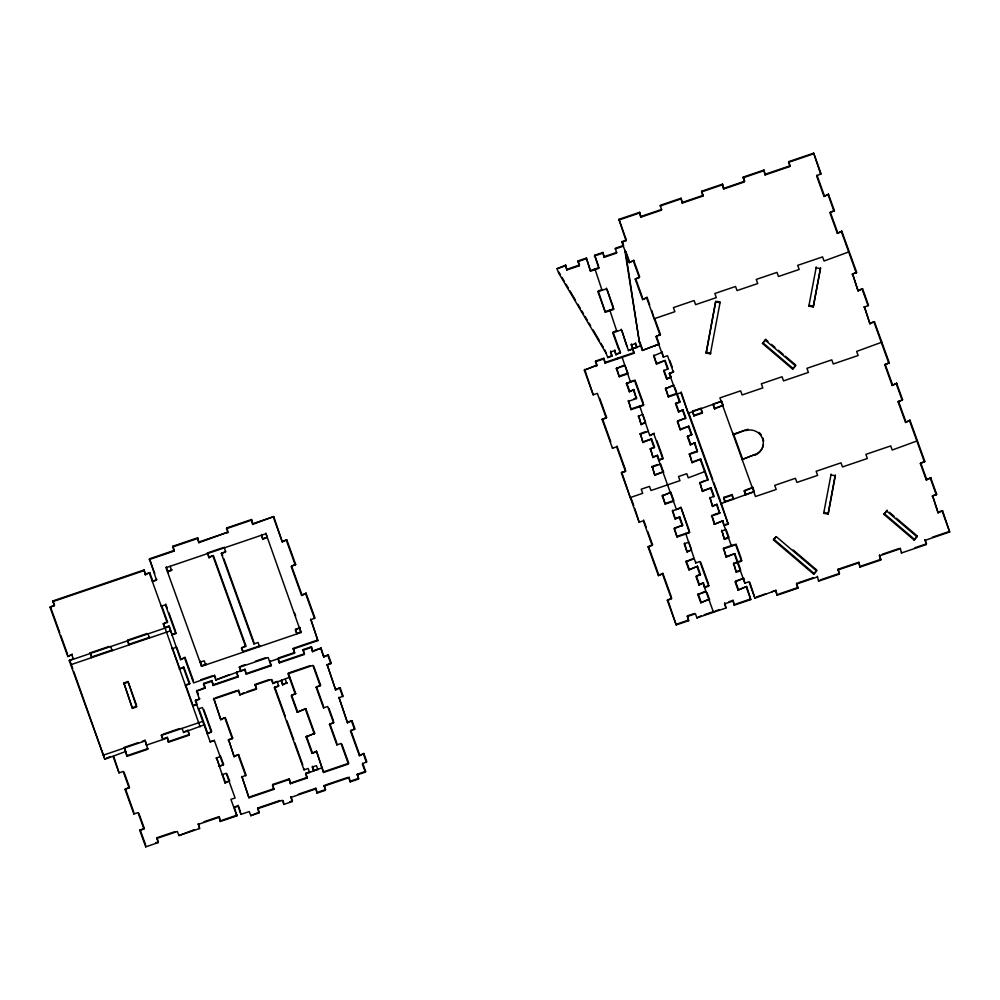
<?xml version="1.0" encoding="UTF-8"?>
<svg xmlns="http://www.w3.org/2000/svg" width="1000" height="1000" viewBox="0 0 1000 1000"><rect width="100%" height="100%" fill="white"/><g stroke="black" fill="none" stroke-linecap="round" stroke-linejoin="round"><path stroke-width="1.5" d="M706.062 353.038L706.388 352.262L710.725 353.1L710.4 353.875L706.062 353.038L715.525 301.887L719.85 302.712M706.388 352.262L715.85 301.112M710.4 353.875L720.188 301.938L717.3 301.388M813.162 306.962L820.588 267.812L813.487 306.188L813.162 306.962L808.838 306.125L816.263 266.988M823.688 513.275L831.112 474.137L830.788 474.913L835.113 475.737L828.025 514.113L823.688 513.275L824.013 512.5L828.35 513.337L835.438 474.963M67.787 656.525L72.25 654.338L67.787 656.525L50 607.212L54.475 605.025L52.987 600.913L144.15 569.938L145.3 574.812L149.775 572.638L145.625 574.038M50 607.212L54.138 605.8L52.987 600.913M54.138 605.8L54.475 605.025M125.875 751.438L104.825 759.262L69.262 660.625L73.737 658.45M91.788 656.925L91.463 657.7L90.312 652.812L91.788 656.925L112.513 649.887L112.175 650.662L110.7 646.55M145.3 574.812L144.15 569.938M156.85 579.362L152.375 581.55L156.525 580.138L149.438 558.825L174.3 550.375L172.825 546.263L197.688 537.812L198.837 542.7L228.175 532.062L199.163 541.925M129.088 644.25L128.75 645.025L127.6 640.138L129.088 644.25L149.8 637.212M149.113 559.6L173.975 551.15L172.825 546.263M173.975 551.15L174.3 550.375M127.987 681.525L136.55 706.95L132.413 708.363L123.85 682.938L127.987 681.525L136.363 704.725M161.6 605.425L161.275 606.213L165.413 604.8L175.787 633.562L171.65 634.975L176.112 632.788L175.787 633.562M198.837 542.7L197.688 537.812M104.825 759.262L73.775 671.462M200.125 726.862L163.412 623.35L164.562 628.237M163.088 624.125L167.55 621.95L161.8 605.988M132.413 708.363L123.85 682.938M180.538 659.625L185.012 657.45L180.538 659.625L169.037 626.05L164.887 627.463M208.912 557.725L207.75 552.837L208.912 557.725L213.375 555.538L209.237 556.95M174.95 831.637L156.988 837.738L158.15 842.625L145.712 846.85L139.787 830.413L143.938 829L138 812.562L133.863 813.975L124.975 789.312L129.113 787.913L123.188 771.475L119.038 772.875L113.938 757.038M127.025 756.325L124.388 747.325L127.025 756.325L147.75 749.287L145.113 740.288L142.35 741.225M227.838 532.837L226.688 527.95L251.55 519.5L252.7 524.388L273.75 516.575L253.025 523.612M259.887 645.837L259.562 646.612L258.087 642.5L253.938 643.913L221.337 553.5L225.812 551.312M224.325 547.212L225.487 552.087L221.337 553.5M124.975 789.312L129.438 787.125L124.012 772.062M129.113 787.913L129.438 787.125M179.713 668.562L179.387 669.338L183.85 667.15L179.713 668.562L172.3 648.012M252.7 524.388L251.55 519.5M161.35 735.425L161.688 734.65L162.838 739.538L161.35 735.425L202.787 721.35M133.863 813.975L134.188 813.2M185.312 685.775L189.788 683.587L183.85 667.15M185.263 731.25L188.025 730.312L189.175 735.188L168.463 742.225L167.312 737.35L163.162 738.763M200.4 661.438L200.075 662.212L204.213 660.8L205.7 664.912L206.025 664.137M168.463 742.225L167.312 737.35M299.762 627.4L301 632.525L201.55 666.325L200.312 661.2M220.925 757.038L223.538 764.287L219.062 766.475L223.212 765.062L214.312 740.413L210.2 741.9L195.35 700.725L199.5 699.312L196.537 691.1L205.15 687.5L203.663 683.4L211.95 680.575L213.113 685.462L237.963 677.013L236.812 672.125L237.963 677.013M139.787 830.413L144.262 828.225L138.825 813.162M262.775 539.412L261.625 534.538L262.775 539.412L267.25 537.238L263.1 538.638M301 632.525L265.763 533.125L267.337 537.475M193.05 705.537L192.725 706.312L197.188 704.137L193.05 705.537L185.637 685L189.788 683.587M195.35 700.725L199.825 698.538M196.537 691.1L204.825 688.275L203.663 683.4M204.6 724.688L183.55 732.5L183.888 731.725M143.938 829L144.262 828.225M204.825 688.275L205.15 687.5M188.025 730.312L189.175 735.188M213.113 685.462L211.95 680.575M240.963 670.725L239.475 666.612L240.625 671.5L245.1 669.312L215.775 679.95L229.262 674.7M145.712 846.85L146.037 846.075M220.812 719.75L213.738 698.425L220.812 719.75L225.287 717.562L221.15 718.975M158.15 842.625L156.988 837.738M282.638 541.225L286.788 539.812L282.312 542L273.75 516.575M241.838 647.35L242.987 652.237L241.513 648.138L244.6 646.413M241.513 648.138L245.975 645.95L213.375 555.538M253.938 643.913L254.262 643.125M294.5 653.188L293.337 648.3L294.5 653.188L269.637 661.637L269.962 660.863L271.112 665.75L246.25 674.2L245.1 669.312M199.575 828.538L198.425 823.65L199.575 828.538L178.863 835.575L194.387 829.638M256.325 689.225L255.175 684.338L256.325 689.225L239.75 694.862L244.225 692.675M301.575 595.425L306.05 593.237L301.575 595.425L291.2 566.663L295.675 564.475L286.788 539.812M225.012 782.987L229.488 780.8L225.012 782.987L216.45 757.562L219.587 766.263M220.6 756.15L216.125 758.337M234.15 756.725L228.55 739.513L234.15 756.725L238.625 754.55L234.488 755.95M228.225 740.288L232.7 738.112L225.287 717.562M223.212 765.062L223.538 764.287M312.875 650.888L321.163 648.075L312.55 651.663L311.4 646.775L303.113 649.6L304.262 654.475L279.4 662.925L278.25 658.05M295.375 629.825L299.85 627.638L295.375 629.825L296.85 633.938L295.7 629.05M289.8 677.188L272.9 683.587L272.238 680.075M248.975 797.825L241.887 776.5L248.975 797.825L273.837 789.375L272.675 784.488L289.25 778.863L290.413 783.737L306.988 778.112L305.825 773.225L309.975 771.812L309.65 772.588L308.163 768.475L304.025 769.887L274.387 687.7L278.85 685.512M283 684.112L287.137 682.7L282.675 684.887L281.512 680M317.875 640.625L310.8 619.3L317.875 640.625L293.012 649.075M241.562 777.275L246.038 775.088L238.625 754.55M310.462 620.075L314.938 617.9L306.05 593.237M304.262 654.475L303.113 649.6M238.025 806.162L238.35 805.387L233.875 807.562L238.025 806.162L240.987 814.375L249.275 811.562L250.763 815.675L259.05 812.85L257.887 807.962L279.825 800.512M203.95 821.775L219.15 816.612L220.3 821.5L236.875 815.863L234.237 806.875M312.55 651.663L311.4 646.775M240.987 814.375L238.85 806.75M297.188 712.237L305.8 708.65L297.188 712.237L291.262 695.8L295.725 693.625L288.325 673.075L310.262 665.612M250.763 815.675L259.375 812.075M259.05 812.85L257.887 807.962M324.125 656.287L328.275 654.887L323.8 657.062L321.163 648.075M316.15 751.925L312 753.337L316.475 751.15L323.562 772.475L348.413 764.025L341.012 743.475L336.863 744.887L329.462 724.338L333.6 722.938L327.675 706.5L323.525 707.9L316.125 687.35L320.588 685.175L313.712 666.087M273.837 789.375L272.675 784.488M335.662 689.938L327.1 664.513L335.662 689.938L340.125 687.763L335.988 689.163M316.125 687.35L320.588 685.175M326.763 665.288L331.238 663.1L328.275 654.887M312 753.337L306.075 736.9L314.688 733.312L305.8 708.65M290.413 783.737L289.25 778.863M323.525 707.9L323.862 707.125M292.188 801.587L291.038 796.7L292.188 801.587L283.9 804.4L283.25 800.888M306.075 736.9L314.688 733.312M304.025 769.887L304.35 769.112M347.512 722.812L338.95 697.387L347.512 722.812L351.987 720.638L347.837 722.038M329.462 724.338L333.925 722.15M306.988 778.112L305.825 773.225M312.312 767.075L312.638 766.3L313.788 771.188L312.312 767.075L316.45 765.662L317.938 769.775L318.263 769L314.113 770.413M338.625 698.162L343.088 695.975L340.125 687.763M322.4 767.588L305.5 774M325.337 790.325L324.188 785.438L325.337 790.325L317.05 793.138L315.9 788.25L298.35 794.212M323.562 772.475L316.475 751.15M336.863 744.887L337.188 744.112M317.05 793.138L315.9 788.25M359.375 755.688L363.837 753.512L359.375 755.688L350.487 731.038L353.562 729.325M350.487 731.038L354.95 728.85L351.987 720.638M611.85 356.188L610.688 351.3L611.85 356.188L607.7 357.6L606.225 353.488L558.525 272.825L557.05 268.712L565.662 265.125L566.812 270L579.25 265.775L578.088 260.9L586.375 258.075L590.5 271.188L598.787 268.375L594.663 255.263L602.95 252.45L604.113 257.337L616.538 253.113L615.388 248.225L623.675 245.413M566.812 270L565.662 265.125M362.663 763.138L365.625 771.35L357.337 774.175L358.488 779.05L350.2 781.875L349.05 776.988M358.488 779.05L357.337 774.175M579.25 265.775L578.088 260.9M357.013 774.95L365.3 772.125L362.325 763.913L366.8 761.725L363.837 753.512M365.3 772.125L365.625 771.35M590.5 271.188L586.375 258.075M594.963 269L602.05 290.325L602.375 289.55L598.237 290.95L605.312 312.275L613.6 309.45L606.525 288.137M604.113 257.337L602.95 252.45M629.275 262.625L633.737 260.438L629.275 262.625L621.862 242.075L626.013 240.662L618.925 219.338L639.637 212.3L640.8 217.188L661.513 210.15L660.362 205.263L681.075 198.225L682.237 203.1L702.95 196.062L701.8 191.175L722.513 184.137L723.662 189.025L744.388 181.975L743.225 177.1L763.95 170.05L765.1 174.938L789.963 166.488L788.812 161.6L813.675 153.15L821.075 173.7L816.612 175.888L824.013 196.438L828.487 194.25L824.013 196.438M621.862 242.075L626.337 239.887L618.925 219.338M626.013 240.662L626.337 239.887M640.8 217.188L639.637 212.3M584.325 370.163L597.087 365.163L584.325 370.163L593.212 394.812L597.362 393.413L606.25 418.062L602.112 419.475L612.475 448.237L616.625 446.825L625.513 471.488L621.375 472.887L639.15 522.212L643.3 520.8L652.188 545.45L648.05 546.862L658.413 575.625L662.887 573.45L658.413 575.625M609.788 310.087L616.862 331.413L617.2 330.637L613.05 332.05L620.462 352.6L615.988 354.775L614.513 350.675L610.363 352.075M596.75 365.938L595.6 361.05L603.888 358.237L605.037 363.113L634.05 353.263L631.413 344.263L634.05 353.263M642.613 299.6L647.075 297.425L642.613 299.6L635.2 279.062L639.675 276.875L633.737 260.438M605.037 363.113L603.888 358.237M606.225 353.488L604.963 350.025M607.7 357.6L612.175 355.412M593.212 394.812L584.65 369.387M641.175 345.562L628.425 350.562L621.337 329.225M682.237 203.1L681.075 198.225M615.988 354.775L614.837 349.888M620.138 353.375L618.975 348.488M617.475 358.888L617.8 358.113M627.55 373.925L619.263 376.737L616.3 368.525L623.525 365.4M621.95 356.712L630.513 382.137L630.837 381.362M626.938 346.45L621.838 330.6M628.425 350.562L637.038 346.962L636.712 347.738L635.225 343.638L631.087 345.037M619.263 376.737L616.625 367.75M602.112 419.475L606.575 417.287L599.775 398.438M632.562 349.15L632.9 348.375M702.95 196.062L701.8 191.175M606.25 418.062L606.575 417.287M642.337 350.438L659.237 344.038L642.337 350.438L639.375 342.225L625.4 251.05M629.325 391.763L633.8 389.588L629.325 391.763L626.362 383.55L633.6 380.425M631.112 409.613L628.475 400.625L631.112 409.613L643.538 405.387L634.65 380.737L626.362 383.55M678.475 411.962L682.95 409.787L678.475 411.962L675.512 403.75L679.65 402.337L669.287 373.575L673.425 372.163L667.5 355.725L663.35 357.137L655.95 336.587L660.413 334.412L654.987 319.337M723.662 189.025L722.513 184.137M654.762 346.213L655.088 345.438M655.95 336.587L660.413 334.412M612.475 448.237L612.812 447.463M628.15 401.4L636.438 398.575L633.8 389.588M656.875 363.288L665.163 360.475L656.55 364.062L653.913 355.075M662.2 352.25L653.587 355.85L656.55 364.062M639.725 406.025L649.775 435.562L654.237 433.375L649.775 435.562M641.188 424.637L638.55 415.65L641.188 424.637L645.65 422.463L641.513 423.862M663.35 357.137L662.1 351.962M642.688 414.237L638.225 416.425M621.375 472.887L625.837 470.712M642.962 442.488L640.325 433.5L642.962 442.488L651.587 438.9L643.3 441.712M666.625 379.087L671.087 376.912L666.625 379.087L663.662 370.875L668.125 368.688L665.163 360.475M669.287 373.575L673.75 371.388M722.95 520.737L714.338 524.325L722.95 520.737L724.112 525.625L728.25 524.212L680.837 392.713L668.4 396.938L665.438 388.725L672.675 385.6M765.1 174.938L763.95 170.05M668.4 396.938L665.763 387.95M674.05 385.125L665.438 388.725M653.037 457.512L650.4 448.525L653.037 457.512L657.513 455.337L653.363 456.737M676.688 394.125L677.025 393.35L668.737 396.163M650.075 449.3L654.55 447.113L651.587 438.9M675.512 403.75L679.987 401.562L677.025 393.35M654.825 475.363L652.188 466.375L654.825 475.363L663.438 471.775L655.15 474.588M679.65 402.337L679.987 401.562M662.812 458.812L663.138 458.038L658.662 460.225L662.812 458.812L653.913 434.15M789.963 166.488L788.812 161.6M639.15 522.212L634.775 508.375M680.588 429.038L688.875 426.225L680.263 429.812L677.625 420.825L684.525 418.475M680.263 429.812L677.3 421.6L685.913 418L682.95 409.787M693.875 415.962L692.712 411.075L693.875 415.962L702.163 413.15L701 408.263L702.163 413.15M662.225 495.913L670.85 492.312L662.225 495.913L665.2 504.125L673.487 501.312M690.325 444.837L694.8 442.663L690.325 444.837L687.362 436.625L691.838 434.438L688.875 426.225M687.362 436.625L691.838 434.438M665.2 504.125L662.562 495.138M820.75 174.475L813.675 153.15M648.05 546.862L652.513 544.675L647.812 531.625M692.113 462.688L689.475 453.7L692.113 462.688L700.725 459.1L692.438 461.912M652.188 545.45L652.513 544.675M714.912 408.15L723.2 405.325L714.587 408.925L713.438 404.038M689.15 454.475L697.438 451.65L694.8 442.663M721.725 401.225L688.25 413.263L681.162 391.938M675.588 518.387L679.737 516.975L675.263 519.163L672.625 510.163M679.737 516.975L682.7 525.188L674.087 528.787L677.05 537L689.475 532.775L680.913 507.35L676.45 509.538L657.188 456.112M702.487 491.45L699.85 482.463L702.487 491.45L711.1 487.863L702.812 490.675M677.05 537L674.412 528.013L682.7 525.188M705.175 471.425L688.275 477.837L686.787 473.725L678.5 476.538L679.987 480.65L650.975 490.513L649.5 486.4L641.213 489.212L642.688 493.325L630.262 497.55L621.7 472.113M765.638 339.425L765.312 340.2L795.5 365.887L792.65 369.162L762.463 343.475L765.638 339.425L767.962 341.4M699.525 483.237L708.138 479.65L700.725 459.1M685.662 533.413L695.713 562.95L699.85 561.55L708.737 586.2L704.6 587.612L703.45 582.725L698.975 584.913L703.45 582.725M712.562 506.488L709.925 497.488L712.562 506.488L717.025 504.3L712.887 505.712M687.45 551.263L691.587 549.85L687.125 552.038L684.488 543.038M694.388 613.488L687.475 615.837L688.625 620.712L676.2 624.938L667.312 600.288L671.775 598.1M688.9 569.875L697.513 566.287L688.9 569.875L685.938 561.663L693.175 558.538M837.35 233.412L841.825 231.238L837.35 233.412L829.95 212.875L834.412 210.688L828.487 194.25M709.587 498.263L714.062 496.087L711.1 487.863M733.25 434.875L746 429.875A13.238 13 22.9 0 1 748.238 429.325M714.338 524.325L711.7 515.337L714.663 523.55M695.713 562.95L696.038 562.175M723.838 497.375L724.987 502.262L723.838 497.375L732.125 494.562L733.275 499.438L732.125 494.562M711.375 516.112L719.663 513.3L717.025 504.3M808.838 306.125L809.163 305.35L813.487 306.188M676.2 624.938L667.638 599.513M698.975 584.913L696.012 576.688L700.487 574.513L697.513 566.287M724.412 539.362L721.775 530.363L724.412 539.362L728.55 537.95M754.9 454.525L742.138 459.525L754.9 454.525A13.238 13 22.9 0 0 763.438 444.7M688.625 620.712L687.475 615.837M792.65 369.162L795.825 365.112L785.375 356.225M700.763 602.75L709.375 599.163L700.763 602.75L697.8 594.538L705.025 591.413M728.25 524.212L721.175 502.887L720.85 503.663L754.325 491.625L745.675 494.562M744.225 491.112L744.55 490.337L745.7 495.213L744.225 491.112L752.837 487.512L745.938 489.862M726.2 557.2L723.562 548.212L726.2 557.2L734.812 553.612L726.525 556.425M849.237 251.775L824.05 261L822.562 256.9L797.7 265.35L799.188 269.45L778.462 276.5L776.988 272.387L756.263 279.425L757.75 283.538L737.038 290.575L735.55 286.475L714.837 293.512L716.312 297.625L695.6 304.662L694.112 300.55L673.4 307.6L674.875 311.7L654.163 318.75L651.838 310.625M725.925 608.038L724.762 603.162L725.925 608.038L696.912 617.9L701.388 615.712M731.85 545.4L731.525 546.175L722.625 521.512M858.1 290.95L852.5 273.738L858.1 290.95L862.575 288.762L858.425 290.175M736.263 572.238L733.625 563.237L736.263 572.238L740.413 570.825M852.175 274.513L856.65 272.325L841.825 231.238M737.45 562.612L737.775 561.838M746.663 586.487L738.05 590.075L746.663 586.487L750.788 599.587L734.212 605.225L733.05 600.337L728.913 601.75M734.212 605.225L733.05 600.337M771.825 591.775L775.975 590.363L754.925 598.188L749 581.75L744.85 583.15L743.6 577.975M869.95 323.825L864.35 306.613L869.95 323.825L874.425 321.637L870.288 323.05M864.025 307.387L868.5 305.2L862.575 288.762M773.462 539.95L776.312 536.675L816.575 570.925L813.725 574.2L773.462 539.95L775.688 536.987M754.925 598.188L749.825 582.337M881.838 342.188L856.65 351.413L858.125 355.525L833.263 363.975L831.787 359.862L806.925 368.312L808.4 372.425L783.55 380.875L782.062 376.763L761.35 383.8L762.825 387.912L742.113 394.95L740.625 390.838L719.912 397.887L755.475 496.512L776.188 489.475L774.712 485.363L795.425 478.312L796.912 482.425L817.625 475.387L816.15 471.275L841.012 462.825L842.487 466.938L867.35 458.488L865.863 454.375L890.725 445.925L892.212 450.037L917.4 440.812M797.837 588.212L796.688 583.325L797.837 588.212L777.125 595.25L775.975 590.363M892.188 385.462L896.65 383.275L892.188 385.462L884.775 364.913L889.25 362.738L874.425 321.637M884.775 364.913L889.25 362.738M828.025 514.113L828.35 513.337M813.725 574.2L816.9 570.15L793.213 550M857.463 562.675L838.125 569.237L839.275 574.125L818.562 581.163L817.412 576.287M818.562 581.163L818.888 580.388M905.525 422.45L909.987 420.262L905.525 422.45L898.112 401.9L902.588 399.712L896.65 383.275M898.112 401.9L902.588 399.712M839.275 574.125L838.125 569.237M860 567.087L858.838 562.2L860 567.087L880.713 560.05L879.562 555.163L880.713 560.05M883.938 514.388L887.113 510.337L883.938 514.388L914.125 540.075L917.3 536.025L896.4 518.237M926.263 479.975L930.738 477.8L926.263 479.975L920.337 463.537L924.812 461.362L909.987 420.262M920.337 463.537L924.812 461.362M926.287 544.55L925.138 539.663L926.287 544.55L901.438 553L900.275 548.112M901.438 553L901.762 552.225M938.125 512.85L932.525 495.637L938.125 512.85L942.588 510.675L938.45 512.075M914.125 540.075L917.3 536.025M932.188 496.413L936.663 494.237L930.738 477.8M924.812 540.438L949.675 531.987L942.588 510.675M220.3 821.5L219.15 816.612M762.463 343.475L765.312 340.2M618.6 220.125L639.312 213.075M660.037 206.038L680.75 199M701.462 191.95L722.188 184.913M742.9 177.875L763.625 170.825M788.487 162.375L813.337 153.925M641.125 216.412L661.838 209.375M682.562 202.325L703.275 195.287M724 188.25L744.712 181.2L743.225 177.1M765.425 174.163L790.288 165.712M557.05 268.712L565.337 265.9M577.762 261.675L586.05 258.85M594.338 256.038L602.625 253.225M615.062 249L623.35 246.188M567.137 269.225L579.575 265M604.438 256.562L616.862 252.338M590.825 270.413L599.113 267.6M834.412 210.688L830.275 212.087L837.688 232.638M606.2 288.913L597.913 291.725L605.312 312.275M635.2 279.062L639.338 277.65L633.413 261.212M605.638 311.5L613.925 308.675M621.013 330.012L612.725 332.825L618.65 349.263M616.312 354L620.462 352.6M853.888 273.263L856.65 272.325M595.275 361.825L603.562 359.012M605.375 362.337L634.375 352.488M616.3 368.525L624.575 365.7M619.587 375.962L627.875 373.15M172.5 547.038L197.35 538.587M226.363 528.725L251.225 520.275M634 398.738L636.763 397.8M52.663 601.688L143.825 570.712M207.262 553L223.35 547.537M631.438 408.837L643.875 404.613M265.438 533.9L165.987 567.7L201.55 666.325M171.938 569.625L167.475 571.812L171.612 570.4L170.138 566.287M692.9 411.012L700.1 408.562M713.075 404.162L720.275 401.712M641.712 433.025L645.85 431.613M694.2 415.188L702.487 412.375M640 434.275L648.288 431.45M295.675 564.475L291.525 565.887L301.9 594.65M651.787 448.05L654.55 447.113M164.788 622.888L167.55 621.95M733.575 434.1L744.625 430.337M89.913 652.95L109.025 646.45M128.138 639.963L147.25 633.462M69.262 660.625L168.713 626.838M653.562 465.9L657.712 464.487M690.863 453.225L696.388 451.35M651.862 467.15L660.15 464.325M70.75 664.737L170.188 630.938M171.975 648.787L176.112 647.375M701.237 481.987L705.375 480.588M123.525 683.713L127.662 682.3M665.525 503.35L673.812 500.538M201.887 665.55L206.275 664.062M242.825 651.625L260.375 645.662M296.938 633.237L301.325 631.75M680.588 508.125L672.3 510.938L675.263 519.163M723.5 498.15L731.787 495.337M200.8 679.75L213.238 675.525M240.925 666.112L245.275 664.638M255.425 661.188L265.575 657.738M294.8 647.8L316.737 640.35M724.05 501.912L734.137 498.488M239.15 667.387L268.15 657.525L271.112 665.75M132.738 707.588L136.888 706.175M278.738 657.875L294.825 652.412M203.337 684.175L211.625 681.35M302.787 650.375L311.075 647.55M213.438 684.688L238.3 676.237M246.588 673.425L271.45 664.975M279.738 662.15L304.587 653.7M713.088 514.862L719.987 512.525M677.375 536.225L689.812 532M215.2 697.925L237.138 690.475M256.55 683.875L268.988 679.65M724.438 524.85L728.575 523.438M213.412 699.2L238.275 690.75L239.75 694.862M254.85 685.113L271.425 679.488L272.9 683.587M246.988 691.737L256.65 688.45M273.225 682.812L277.375 681.413L278.525 686.287L274.387 687.7M328.475 664.038L331.238 663.1M198.312 708.938L202.463 707.537L211.35 732.188L207.213 733.6L211.675 731.413L203.837 709.663M688.3 542.413L684.163 543.812L687.125 552.038M721.45 531.138L725.588 529.738M724.737 538.587L728.888 537.175M125.775 746.862L138.2 742.638M163.062 734.188L179.638 728.55M103.35 755.15L144.787 741.062M106.538 758.012L110.675 756.6M295.725 693.625L291.588 695.025L297.512 711.462M724.938 547.737L734.613 544.45M166.975 738.138L146.263 745.175L145.113 740.288M685.938 561.663L694.225 558.85M723.238 548.987L735.662 544.763L741.587 561.2L733.3 564.012M127.35 755.55L148.075 748.512M168.787 741.45L189.5 734.412M700.487 574.513L696.338 575.913L699.3 584.138M735.013 562.775L741.912 560.425M933.9 495.175L936.663 494.237M210.175 741.812L214.312 740.413M229.938 739.05L232.7 738.112M736.6 571.462L740.738 570.05M704.925 586.838L709.075 585.425M667.312 600.288L671.45 598.875L662.562 574.225M697.8 594.538L706.087 591.725M222.025 774.688L226.175 773.288L235.087 798.012L230.912 799.35L236.875 815.863M687.15 616.613L695.438 613.787L696.912 617.9M724.438 603.938L732.725 601.112M676.525 624.163L687.575 620.413M704.15 614.775L713.825 611.487L713.487 612.263L703.112 583.5M715.2 611.025L719.338 609.612M735.913 603.975L749.725 599.288M756.637 596.938L766.3 593.65M798.075 582.85L813.263 577.688M882.325 554.225L898.9 548.587M932.45 537.188L948.538 531.712M796.363 584.1L817.075 577.062M837.8 570.013L858.512 562.975M879.237 555.938L899.95 548.888M778.838 594.012L798.175 587.438M820.275 579.925L839.613 573.35M861.7 565.837L881.038 559.263M914.925 547.75L926.625 543.775M272.35 785.263L288.925 779.638M249.3 797.05L274.163 788.6M290.738 782.962L307.312 777.337M323.888 771.7L348.75 763.25L341.863 744.175M156.662 838.512L177.387 831.475L178.863 835.575M198.088 824.438L218.812 817.387M155.712 842.788L158.475 841.85M222.013 820.25L237.2 815.088M325.65 784.938L347.587 777.487M257.562 808.75L282.425 800.3L283.9 804.4M290.712 797.475L315.575 789.025M323.862 786.213L348.725 777.763L350.2 781.875M289.762 801.75L292.525 800.812M318.762 791.888L325.662 789.55M350.525 781.1L358.812 778.275M815.938 267.762L820.263 268.587M771.438 344.363L774.925 347.325M778.413 350.288L783.05 354.25M762.788 342.7L792.987 368.387M889.438 512.312L894.075 516.263M886.787 511.112L916.975 536.8M884.262 513.612L914.463 539.3M773.787 539.175L814.05 573.425M558.862 272.05L560.45 274.738M562.038 277.425L564.425 281.462M566.013 284.15L568.4 288.175M569.987 290.863L575.55 300.275M577.938 304.312L580.312 308.35M581.912 311.038L583.5 313.725M585.087 316.413L587.475 320.45M589.062 323.137L590.65 325.825M593.038 329.85L599.4 340.613M600.988 343.3L603.375 347.337M828.162 195.025L834.087 211.462M841.5 232.013L856.312 273.1M862.25 289.538L868.175 305.975M874.1 322.413L888.913 363.512M896.325 384.05L902.25 400.487M909.663 421.037L924.475 462.137M930.413 478.575L936.338 495.012M942.262 511.45L949.675 531.987M816.938 175.113L824.35 195.65M885.1 364.137L892.513 384.688M898.438 401.125L905.85 421.675M920.662 462.762L926.587 479.2M721.775 401.375L723.312 405.65M733.263 433.212L742.788 459.625M752.725 487.2L754.262 491.463M713.1 404.812L714.587 408.925M775.65 591.138L777.125 595.25M647.075 297.425L649.725 304.762M669.8 360.438L672.275 367.287M689.1 413.938L712.763 479.562M713.812 482.475L720.65 501.438M735.987 543.987L741.425 559.05M646.75 298.2L660.088 335.188M622.188 241.3L623.25 244.237M625.9 251.575L629.6 261.85M636.062 279.75L642.412 297.362M656.8 337.287L659.45 344.625M669.613 372.8L670.662 375.737M674.9 387.475L676.488 391.875M726.025 529.25L728.675 536.587M734.812 553.612L740.425 569.175M664.837 361.25L667.8 369.462M682.613 410.562L685.588 418.775M688.55 427L691.513 435.213M694.475 443.438L697.438 451.65M700.4 459.875L707.812 480.425M710.775 488.638L713.737 496.863M716.7 505.075L719.663 513.3M734.488 554.388L744.85 583.15M746.338 587.263L750.788 599.587M663.988 370.1L666.95 378.312M675.837 402.975L678.8 411.188M687.688 435.85L690.662 444.062M738.375 589.3L735.413 581.087L743.7 578.275L735.088 581.862L738.05 590.075M639.7 341.45L642.663 349.663M635.55 342.863L636.538 345.6M594.663 255.263L598.625 266.225M607.05 289.613L613.4 307.213M634.975 379.963L643.35 403.162M656.862 440.625L662.613 456.587M680.913 507.35L689.287 530.55M700.7 562.225L708.55 583.975M625.087 365.412L627.7 372.663M642.837 414.65L645.438 421.838M657.513 455.337L659.488 460.812M660.562 463.8L663.7 472.5M671.025 492.8L673.637 500.05M688.775 542.038L691.375 549.237M707.025 592.638L709.638 599.888M633.475 390.363L636.438 398.575M651.25 439.675L654.212 447.887M679.412 517.75L682.375 525.975M697.188 567.062L700.15 575.288M626.688 382.775L629.65 390.988M686.263 560.887L689.237 569.1M698.125 593.763L701.087 601.975M595.6 361.05L596.587 363.787M616.95 446.05L625.325 469.263M643.625 520.025L646.237 527.275M662.887 573.45L671.263 596.65M602.438 418.7L610.737 441.712M631.112 498.225L633.725 505.475M648.888 547.525L658.75 574.85M286.45 540.6L295.35 565.25M305.725 594.012L314.613 618.675M327.95 655.662L330.913 663.875M339.8 688.538L342.762 696.75M351.65 721.413L354.625 729.625M363.512 754.287L366.475 762.5M350.812 730.263L359.7 754.912M273.425 517.35L282.312 542M320.838 648.85L323.8 657.062M294.525 612.9L295.637 615.975M328.988 708.462L333.438 720.788M320.262 685.95L312.85 665.4L287.987 673.85L295.4 694.4M316.45 686.575L323.325 705.662M329.787 723.562L336.662 742.638M305.475 709.425L314.363 734.087M306.4 736.125L312.337 752.562M277.925 658.825L279.4 662.925M285.338 679.362L286.812 683.475M226.688 527.95L227.675 530.688M281.188 680.775L282.675 684.887M274.713 686.925L285.3 716.275M286.887 720.688L293.762 739.762M294.825 742.7L302.762 764.712M221.663 552.725L222.712 555.638M223.775 558.562L253.738 641.675M213.05 556.312L245.65 646.725M244.775 670.088L246.25 674.2M238.6 689.975L239.587 692.712M214.613 675.062L215.6 677.8M215.775 679.95L214.288 675.837L193.575 682.875L184.675 658.225M224.963 718.337L232.375 738.888M238.3 755.325L245.712 775.875M166.312 566.925L168.412 572.725M149.975 560.288L154.738 573.5M165.738 604.025L167.3 608.337M168.85 612.65L175.6 631.35M185.012 657.45L193.375 680.65M196.863 690.325L198.337 694.425M227.025 773.962L229.638 781.213M149.775 572.638L152.912 581.337M169.037 626.05L172.213 634.862M176.675 647.25L180.338 657.4M195.675 699.95L196.675 702.688M198.775 708.538L207.562 732.9M222.725 774.963L225.35 782.212M149.45 573.413L167.225 622.725M183.525 667.925L189.45 684.362M147.988 633.875L149.475 637.987M182.075 728.388L183.55 732.5M125.825 789.987L133.663 811.75M140.113 829.638L145.55 844.7M113.112 756.438L119.038 772.875M71.925 655.113L73.412 659.225M50.85 607.888L59.737 632.537M60.788 635.438L67.588 654.3M69.588 659.85L72.725 668.562M624.825 250.287L639.375 342.225M745.675 430.65A13.238 13 22.9 0 1 762.55 438.75A13.238 13 22.9 0 1 754.562 455.3M758.988 432.375A13.238 13 22.9 0 1 761.312 434.925M762.875 437.975A13.238 13 22.9 0 1 763.612 441.312"/></g></svg>
